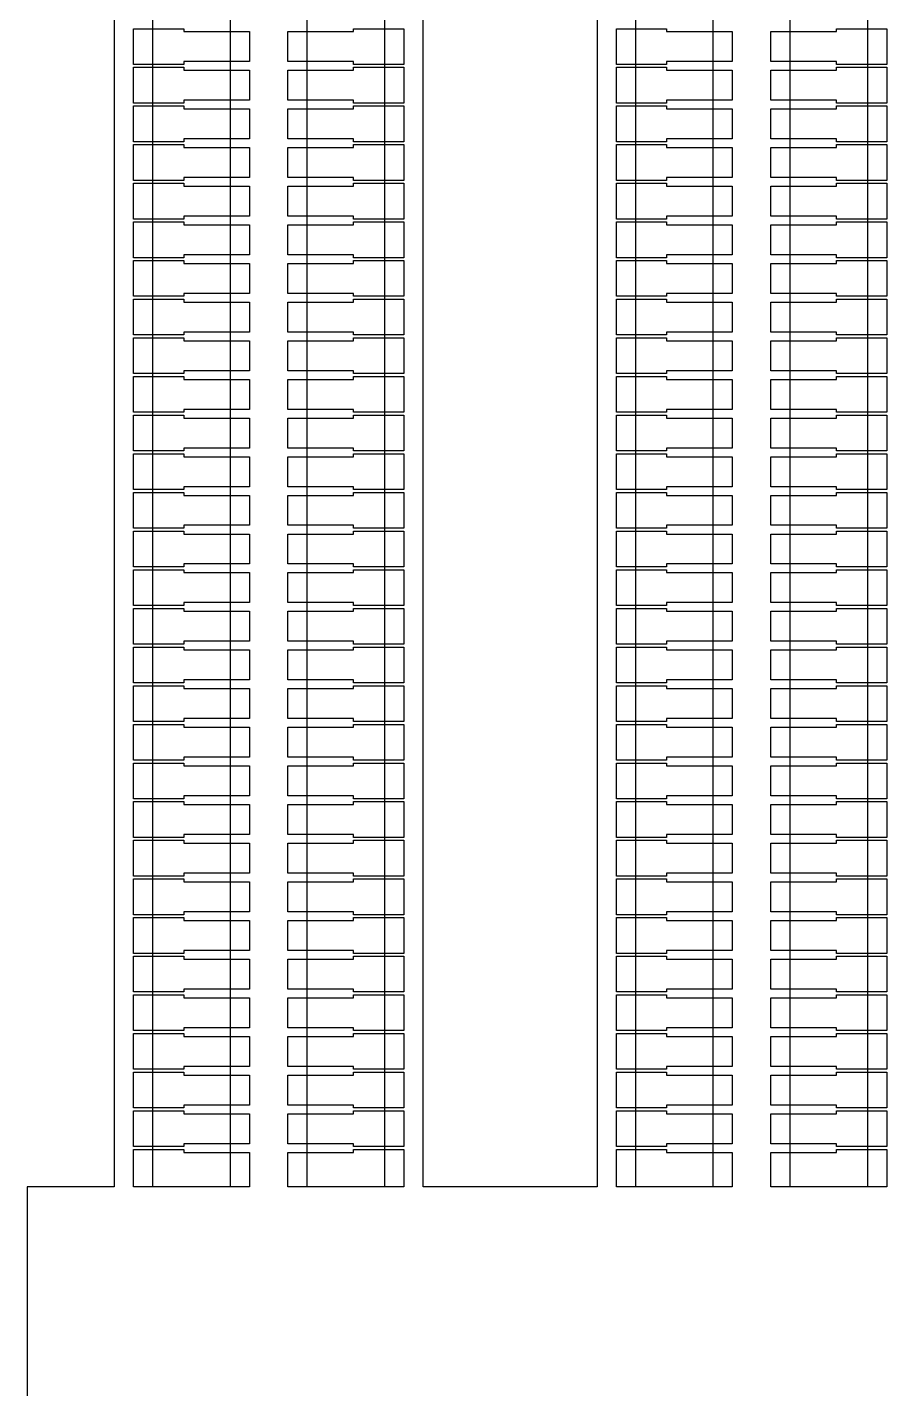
# Model space of a CAD drawing. Extents: x -38350 to 38650, y -35000 to 36000.
# Drawn here: x 3000 to 3445, y -1105 to -400 of the extents above; entities that cross this region are included whole.
import ezdxf

# ---------------------------------------------------------------- set-up
doc = ezdxf.new("R2010")
doc.units = 0
doc.header["$MEASUREMENT"] = 0
doc.layers.add('Layer1', color=10, linetype='Continuous')

msp = doc.modelspace()

# ---------------------------------------------------------------- linework, layer by layer
for p, q in [((3045, -19), (3045, -1000)), ((3205, -1000), (3205, -19)), ((3295, -19), (3295, -1000)), ((3055, -419.25), (3055, -400.75)), ((3055, -400.75), (3081, -400.75)), ((3081, -400.75), (3081, -402.25)), ((3169, -402.25), (3169, -400.75)), ((3169, -400.75), (3195, -400.75)), ((3195, -400.75), (3195, -419.25)), ((3305, -419.25), (3305, -400.75)), ((3305, -400.75), (3331, -400.75)), ((3331, -400.75), (3331, -402.25)), ((3419, -402.25), (3419, -400.75)), ((3419, -400.75), (3445, -400.75)), ((3445, -400.75), (3445, -419.25)), ((3081, -402.25), (3115, -402.25)), ((3115, -402.25), (3115, -417.75)), ((3135, -417.75), (3135, -402.25)), ((3135, -402.25), (3169, -402.25)), ((3331, -402.25), (3365, -402.25)), ((3365, -402.25), (3365, -417.75)), ((3385, -417.75), (3385, -402.25)), ((3385, -402.25), (3419, -402.25)), ((3081, -419.25), (3055, -419.25)), ((3055, -439.25), (3055, -420.75)), ((3055, -420.75), (3081, -420.75)), ((3115, -417.75), (3081, -417.75)), ((3081, -417.75), (3081, -419.25)), ((3081, -420.75), (3081, -422.25)), ((3081, -422.25), (3115, -422.25)), ((3115, -422.25), (3115, -437.75)), ((3169, -417.75), (3135, -417.75)), ((3135, -437.75), (3135, -422.25)), ((3135, -422.25), (3169, -422.25)), ((3169, -419.25), (3169, -417.75)), ((3195, -419.25), (3169, -419.25)), ((3169, -422.25), (3169, -420.75)), ((3169, -420.75), (3195, -420.75)), ((3195, -420.75), (3195, -439.25)), ((3331, -419.25), (3305, -419.25)), ((3305, -439.25), (3305, -420.75)), ((3305, -420.75), (3331, -420.75)), ((3365, -417.75), (3331, -417.75)), ((3331, -417.75), (3331, -419.25)), ((3331, -420.75), (3331, -422.25)), ((3331, -422.25), (3365, -422.25)), ((3365, -422.25), (3365, -437.75)), ((3419, -417.75), (3385, -417.75)), ((3385, -437.75), (3385, -422.25)), ((3385, -422.25), (3419, -422.25)), ((3419, -419.25), (3419, -417.75)), ((3445, -419.25), (3419, -419.25)), ((3419, -422.25), (3419, -420.75)), ((3419, -420.75), (3445, -420.75)), ((3445, -420.75), (3445, -439.25)), ((3081, -439.25), (3055, -439.25)), ((3055, -459.25), (3055, -440.75)), ((3055, -440.75), (3081, -440.75)), ((3115, -437.75), (3081, -437.75)), ((3081, -437.75), (3081, -439.25)), ((3081, -440.75), (3081, -442.25)), ((3081, -442.25), (3115, -442.25)), ((3115, -442.25), (3115, -457.75)), ((3169, -437.75), (3135, -437.75)), ((3135, -457.75), (3135, -442.25)), ((3135, -442.25), (3169, -442.25)), ((3169, -439.25), (3169, -437.75)), ((3195, -439.25), (3169, -439.25)), ((3169, -442.25), (3169, -440.75)), ((3169, -440.75), (3195, -440.75)), ((3195, -440.75), (3195, -459.25)), ((3331, -439.25), (3305, -439.25)), ((3305, -459.25), (3305, -440.75)), ((3305, -440.75), (3331, -440.75)), ((3365, -437.75), (3331, -437.75)), ((3331, -437.75), (3331, -439.25)), ((3331, -440.75), (3331, -442.25)), ((3331, -442.25), (3365, -442.25)), ((3365, -442.25), (3365, -457.75)), ((3419, -437.75), (3385, -437.75)), ((3385, -457.75), (3385, -442.25)), ((3385, -442.25), (3419, -442.25)), ((3419, -439.25), (3419, -437.75)), ((3445, -439.25), (3419, -439.25)), ((3419, -442.25), (3419, -440.75)), ((3419, -440.75), (3445, -440.75)), ((3445, -440.75), (3445, -459.25)), ((3115, -457.75), (3081, -457.75)), ((3081, -457.75), (3081, -459.25)), ((3169, -457.75), (3135, -457.75)), ((3169, -459.25), (3169, -457.75)), ((3365, -457.75), (3331, -457.75)), ((3331, -457.75), (3331, -459.25)), ((3419, -457.75), (3385, -457.75)), ((3419, -459.25), (3419, -457.75)), ((3081, -459.25), (3055, -459.25)), ((3055, -479.25), (3055, -460.75)), ((3055, -460.75), (3081, -460.75)), ((3081, -460.75), (3081, -462.25)), ((3081, -462.25), (3115, -462.25)), ((3115, -462.25), (3115, -477.75)), ((3135, -477.75), (3135, -462.25)), ((3135, -462.25), (3169, -462.25)), ((3195, -459.25), (3169, -459.25)), ((3169, -462.25), (3169, -460.75)), ((3169, -460.75), (3195, -460.75)), ((3195, -460.75), (3195, -479.25)), ((3331, -459.25), (3305, -459.25)), ((3305, -479.25), (3305, -460.75)), ((3305, -460.75), (3331, -460.75)), ((3331, -460.75), (3331, -462.25)), ((3331, -462.25), (3365, -462.25)), ((3365, -462.25), (3365, -477.75)), ((3385, -477.75), (3385, -462.25)), ((3385, -462.25), (3419, -462.25)), ((3445, -459.25), (3419, -459.25)), ((3419, -462.25), (3419, -460.75)), ((3419, -460.75), (3445, -460.75)), ((3445, -460.75), (3445, -479.25)), ((3115, -477.75), (3081, -477.75)), ((3081, -477.75), (3081, -479.25)), ((3169, -477.75), (3135, -477.75)), ((3169, -479.25), (3169, -477.75)), ((3365, -477.75), (3331, -477.75)), ((3331, -477.75), (3331, -479.25)), ((3419, -477.75), (3385, -477.75)), ((3419, -479.25), (3419, -477.75)), ((3081, -479.25), (3055, -479.25)), ((3055, -499.25), (3055, -480.75)), ((3055, -480.75), (3081, -480.75)), ((3081, -480.75), (3081, -482.25)), ((3081, -482.25), (3115, -482.25)), ((3115, -482.25), (3115, -497.75)), ((3135, -497.75), (3135, -482.25)), ((3135, -482.25), (3169, -482.25)), ((3195, -479.25), (3169, -479.25)), ((3169, -482.25), (3169, -480.75)), ((3169, -480.75), (3195, -480.75)), ((3195, -480.75), (3195, -499.25)), ((3331, -479.25), (3305, -479.25)), ((3305, -499.25), (3305, -480.75)), ((3305, -480.75), (3331, -480.75)), ((3331, -480.75), (3331, -482.25)), ((3331, -482.25), (3365, -482.25)), ((3365, -482.25), (3365, -497.75)), ((3385, -497.75), (3385, -482.25)), ((3385, -482.25), (3419, -482.25)), ((3445, -479.25), (3419, -479.25)), ((3419, -482.25), (3419, -480.75)), ((3419, -480.75), (3445, -480.75)), ((3445, -480.75), (3445, -499.25)), ((3081, -499.25), (3055, -499.25)), ((3115, -497.75), (3081, -497.75)), ((3081, -497.75), (3081, -499.25)), ((3169, -497.75), (3135, -497.75)), ((3169, -499.25), (3169, -497.75)), ((3195, -499.25), (3169, -499.25)), ((3331, -499.25), (3305, -499.25)), ((3365, -497.75), (3331, -497.75)), ((3331, -497.75), (3331, -499.25)), ((3419, -497.75), (3385, -497.75)), ((3419, -499.25), (3419, -497.75)), ((3445, -499.25), (3419, -499.25)), ((3055, -519.25), (3055, -500.75)), ((3055, -500.75), (3081, -500.75)), ((3081, -500.75), (3081, -502.25)), ((3081, -502.25), (3115, -502.25)), ((3115, -502.25), (3115, -517.75)), ((3135, -517.75), (3135, -502.25)), ((3135, -502.25), (3169, -502.25)), ((3169, -502.25), (3169, -500.75)), ((3169, -500.75), (3195, -500.75)), ((3195, -500.75), (3195, -519.25)), ((3305, -519.25), (3305, -500.75)), ((3305, -500.75), (3331, -500.75)), ((3331, -500.75), (3331, -502.25)), ((3331, -502.25), (3365, -502.25)), ((3365, -502.25), (3365, -517.75)), ((3385, -517.75), (3385, -502.25)), ((3385, -502.25), (3419, -502.25)), ((3419, -502.25), (3419, -500.75)), ((3419, -500.75), (3445, -500.75)), ((3445, -500.75), (3445, -519.25)), ((3081, -519.25), (3055, -519.25)), ((3055, -539.25), (3055, -520.75)), ((3055, -520.75), (3081, -520.75)), ((3115, -517.75), (3081, -517.75)), ((3081, -517.75), (3081, -519.25)), ((3081, -520.75), (3081, -522.25)), ((3169, -517.75), (3135, -517.75)), ((3169, -519.25), (3169, -517.75)), ((3195, -519.25), (3169, -519.25)), ((3169, -522.25), (3169, -520.75)), ((3169, -520.75), (3195, -520.75)), ((3195, -520.75), (3195, -539.25)), ((3331, -519.25), (3305, -519.25)), ((3305, -539.25), (3305, -520.75)), ((3305, -520.75), (3331, -520.75)), ((3365, -517.75), (3331, -517.75)), ((3331, -517.75), (3331, -519.25)), ((3331, -520.75), (3331, -522.25)), ((3419, -517.75), (3385, -517.75)), ((3419, -519.25), (3419, -517.75)), ((3445, -519.25), (3419, -519.25)), ((3419, -522.25), (3419, -520.75)), ((3419, -520.75), (3445, -520.75)), ((3445, -520.75), (3445, -539.25)), ((3081, -522.25), (3115, -522.25)), ((3115, -522.25), (3115, -537.75)), ((3135, -537.75), (3135, -522.25)), ((3135, -522.25), (3169, -522.25)), ((3331, -522.25), (3365, -522.25)), ((3365, -522.25), (3365, -537.75)), ((3385, -537.75), (3385, -522.25)), ((3385, -522.25), (3419, -522.25)), ((3081, -539.25), (3055, -539.25)), ((3055, -559.25), (3055, -540.75)), ((3055, -540.75), (3081, -540.75)), ((3115, -537.75), (3081, -537.75)), ((3081, -537.75), (3081, -539.25)), ((3081, -540.75), (3081, -542.25)), ((3081, -542.25), (3115, -542.25)), ((3115, -542.25), (3115, -557.75)), ((3169, -537.75), (3135, -537.75)), ((3135, -557.75), (3135, -542.25)), ((3135, -542.25), (3169, -542.25)), ((3169, -539.25), (3169, -537.75)), ((3195, -539.25), (3169, -539.25)), ((3169, -542.25), (3169, -540.75)), ((3169, -540.75), (3195, -540.75)), ((3195, -540.75), (3195, -559.25)), ((3331, -539.25), (3305, -539.25)), ((3305, -559.25), (3305, -540.75)), ((3305, -540.75), (3331, -540.75)), ((3365, -537.75), (3331, -537.75)), ((3331, -537.75), (3331, -539.25)), ((3331, -540.75), (3331, -542.25)), ((3331, -542.25), (3365, -542.25)), ((3365, -542.25), (3365, -557.75)), ((3419, -537.75), (3385, -537.75)), ((3385, -557.75), (3385, -542.25)), ((3385, -542.25), (3419, -542.25)), ((3419, -539.25), (3419, -537.75)), ((3445, -539.25), (3419, -539.25)), ((3419, -542.25), (3419, -540.75)), ((3419, -540.75), (3445, -540.75)), ((3445, -540.75), (3445, -559.25)), ((3081, -559.25), (3055, -559.25)), ((3055, -579.25), (3055, -560.75)), ((3055, -560.75), (3081, -560.75)), ((3115, -557.75), (3081, -557.75)), ((3081, -557.75), (3081, -559.25)), ((3081, -560.75), (3081, -562.25)), ((3081, -562.25), (3115, -562.25)), ((3115, -562.25), (3115, -577.75)), ((3169, -557.75), (3135, -557.75)), ((3135, -577.75), (3135, -562.25)), ((3135, -562.25), (3169, -562.25)), ((3169, -559.25), (3169, -557.75)), ((3195, -559.25), (3169, -559.25)), ((3169, -562.25), (3169, -560.75)), ((3169, -560.75), (3195, -560.75)), ((3195, -560.75), (3195, -579.25)), ((3331, -559.25), (3305, -559.25)), ((3305, -579.25), (3305, -560.75)), ((3305, -560.75), (3331, -560.75)), ((3365, -557.75), (3331, -557.75)), ((3331, -557.75), (3331, -559.25)), ((3331, -560.75), (3331, -562.25)), ((3331, -562.25), (3365, -562.25)), ((3365, -562.25), (3365, -577.75)), ((3419, -557.75), (3385, -557.75)), ((3385, -577.75), (3385, -562.25)), ((3385, -562.25), (3419, -562.25)), ((3419, -559.25), (3419, -557.75)), ((3445, -559.25), (3419, -559.25)), ((3419, -562.25), (3419, -560.75)), ((3419, -560.75), (3445, -560.75)), ((3445, -560.75), (3445, -579.25)), ((3081, -579.25), (3055, -579.25)), ((3055, -599.25), (3055, -580.75)), ((3055, -580.75), (3081, -580.75)), ((3115, -577.75), (3081, -577.75)), ((3081, -577.75), (3081, -579.25)), ((3081, -580.75), (3081, -582.25)), ((3081, -582.25), (3115, -582.25)), ((3115, -582.25), (3115, -597.75)), ((3169, -577.75), (3135, -577.75)), ((3135, -597.75), (3135, -582.25)), ((3135, -582.25), (3169, -582.25)), ((3169, -579.25), (3169, -577.75)), ((3195, -579.25), (3169, -579.25)), ((3169, -582.25), (3169, -580.75)), ((3169, -580.75), (3195, -580.75)), ((3195, -580.75), (3195, -599.25)), ((3331, -579.25), (3305, -579.25)), ((3305, -599.25), (3305, -580.75)), ((3305, -580.75), (3331, -580.75)), ((3365, -577.75), (3331, -577.75)), ((3331, -577.75), (3331, -579.25)), ((3331, -580.75), (3331, -582.25)), ((3331, -582.25), (3365, -582.25)), ((3365, -582.25), (3365, -597.75)), ((3419, -577.75), (3385, -577.75)), ((3385, -597.75), (3385, -582.25)), ((3385, -582.25), (3419, -582.25)), ((3419, -579.25), (3419, -577.75)), ((3445, -579.25), (3419, -579.25)), ((3419, -582.25), (3419, -580.75)), ((3419, -580.75), (3445, -580.75)), ((3445, -580.75), (3445, -599.25)), ((3115, -597.75), (3081, -597.75)), ((3081, -597.75), (3081, -599.25)), ((3169, -597.75), (3135, -597.75)), ((3169, -599.25), (3169, -597.75)), ((3365, -597.75), (3331, -597.75)), ((3331, -597.75), (3331, -599.25)), ((3419, -597.75), (3385, -597.75)), ((3419, -599.25), (3419, -597.75)), ((3081, -599.25), (3055, -599.25)), ((3055, -619.25), (3055, -600.75)), ((3055, -600.75), (3081, -600.75)), ((3081, -600.75), (3081, -602.25)), ((3081, -602.25), (3115, -602.25)), ((3115, -602.25), (3115, -617.75)), ((3135, -617.75), (3135, -602.25)), ((3135, -602.25), (3169, -602.25)), ((3195, -599.25), (3169, -599.25)), ((3169, -602.25), (3169, -600.75)), ((3169, -600.75), (3195, -600.75)), ((3195, -600.75), (3195, -619.25)), ((3331, -599.25), (3305, -599.25)), ((3305, -619.25), (3305, -600.75)), ((3305, -600.75), (3331, -600.75)), ((3331, -600.75), (3331, -602.25)), ((3331, -602.25), (3365, -602.25)), ((3365, -602.25), (3365, -617.75)), ((3385, -617.75), (3385, -602.25)), ((3385, -602.25), (3419, -602.25)), ((3445, -599.25), (3419, -599.25)), ((3419, -602.25), (3419, -600.75)), ((3419, -600.75), (3445, -600.75)), ((3445, -600.75), (3445, -619.25)), ((3081, -619.25), (3055, -619.25)), ((3115, -617.75), (3081, -617.75)), ((3081, -617.75), (3081, -619.25)), ((3169, -617.75), (3135, -617.75)), ((3169, -619.25), (3169, -617.75)), ((3195, -619.25), (3169, -619.25)), ((3331, -619.25), (3305, -619.25)), ((3365, -617.75), (3331, -617.75)), ((3331, -617.75), (3331, -619.25)), ((3419, -617.75), (3385, -617.75)), ((3419, -619.25), (3419, -617.75)), ((3445, -619.25), (3419, -619.25)), ((3055, -639.25), (3055, -620.75)), ((3055, -620.75), (3081, -620.75)), ((3081, -620.75), (3081, -622.25)), ((3081, -622.25), (3115, -622.25)), ((3115, -622.25), (3115, -637.75)), ((3135, -637.75), (3135, -622.25)), ((3135, -622.25), (3169, -622.25)), ((3169, -622.25), (3169, -620.75)), ((3169, -620.75), (3195, -620.75)), ((3195, -620.75), (3195, -639.25)), ((3305, -639.25), (3305, -620.75)), ((3305, -620.75), (3331, -620.75)), ((3331, -620.75), (3331, -622.25)), ((3331, -622.25), (3365, -622.25)), ((3365, -622.25), (3365, -637.75)), ((3385, -637.75), (3385, -622.25)), ((3385, -622.25), (3419, -622.25)), ((3419, -622.25), (3419, -620.75)), ((3419, -620.75), (3445, -620.75)), ((3445, -620.75), (3445, -639.25)), ((3081, -639.25), (3055, -639.25)), ((3055, -659.25), (3055, -640.75)), ((3055, -640.75), (3081, -640.75)), ((3115, -637.75), (3081, -637.75)), ((3081, -637.75), (3081, -639.25)), ((3081, -640.75), (3081, -642.25)), ((3169, -637.75), (3135, -637.75)), ((3169, -639.25), (3169, -637.75)), ((3195, -639.25), (3169, -639.25)), ((3169, -642.25), (3169, -640.75)), ((3169, -640.75), (3195, -640.75)), ((3195, -640.75), (3195, -659.25)), ((3331, -639.25), (3305, -639.25)), ((3305, -659.25), (3305, -640.75)), ((3305, -640.75), (3331, -640.75)), ((3365, -637.75), (3331, -637.75)), ((3331, -637.75), (3331, -639.25)), ((3331, -640.75), (3331, -642.25)), ((3419, -637.75), (3385, -637.75)), ((3419, -639.25), (3419, -637.75)), ((3445, -639.25), (3419, -639.25)), ((3419, -642.25), (3419, -640.75)), ((3419, -640.75), (3445, -640.75)), ((3445, -640.75), (3445, -659.25)), ((3081, -642.25), (3115, -642.25)), ((3115, -642.25), (3115, -657.75)), ((3135, -657.75), (3135, -642.25)), ((3135, -642.25), (3169, -642.25)), ((3331, -642.25), (3365, -642.25)), ((3365, -642.25), (3365, -657.75)), ((3385, -657.75), (3385, -642.25)), ((3385, -642.25), (3419, -642.25)), ((3081, -659.25), (3055, -659.25)), ((3055, -679.25), (3055, -660.75)), ((3055, -660.75), (3081, -660.75)), ((3115, -657.75), (3081, -657.75)), ((3081, -657.75), (3081, -659.25)), ((3081, -660.75), (3081, -662.25)), ((3081, -662.25), (3115, -662.25)), ((3115, -662.25), (3115, -677.75)), ((3169, -657.75), (3135, -657.75)), ((3135, -677.75), (3135, -662.25)), ((3135, -662.25), (3169, -662.25)), ((3169, -659.25), (3169, -657.75)), ((3195, -659.25), (3169, -659.25)), ((3169, -662.25), (3169, -660.75)), ((3169, -660.75), (3195, -660.75)), ((3195, -660.75), (3195, -679.25)), ((3331, -659.25), (3305, -659.25)), ((3305, -679.25), (3305, -660.75)), ((3305, -660.75), (3331, -660.75)), ((3365, -657.75), (3331, -657.75)), ((3331, -657.75), (3331, -659.25)), ((3331, -660.75), (3331, -662.25)), ((3331, -662.25), (3365, -662.25)), ((3365, -662.25), (3365, -677.75)), ((3419, -657.75), (3385, -657.75)), ((3385, -677.75), (3385, -662.25)), ((3385, -662.25), (3419, -662.25)), ((3419, -659.25), (3419, -657.75)), ((3445, -659.25), (3419, -659.25)), ((3419, -662.25), (3419, -660.75)), ((3419, -660.75), (3445, -660.75)), ((3445, -660.75), (3445, -679.25)), ((3081, -679.25), (3055, -679.25)), ((3055, -699.25), (3055, -680.75)), ((3055, -680.75), (3081, -680.75)), ((3115, -677.75), (3081, -677.75)), ((3081, -677.75), (3081, -679.25)), ((3081, -680.75), (3081, -682.25)), ((3081, -682.25), (3115, -682.25)), ((3115, -682.25), (3115, -697.75)), ((3169, -677.75), (3135, -677.75)), ((3135, -697.75), (3135, -682.25)), ((3135, -682.25), (3169, -682.25)), ((3169, -679.25), (3169, -677.75)), ((3195, -679.25), (3169, -679.25)), ((3169, -682.25), (3169, -680.75)), ((3169, -680.75), (3195, -680.75)), ((3195, -680.75), (3195, -699.25)), ((3331, -679.25), (3305, -679.25)), ((3305, -699.25), (3305, -680.75)), ((3305, -680.75), (3331, -680.75)), ((3365, -677.75), (3331, -677.75)), ((3331, -677.75), (3331, -679.25)), ((3331, -680.75), (3331, -682.25)), ((3331, -682.25), (3365, -682.25)), ((3365, -682.25), (3365, -697.75)), ((3419, -677.75), (3385, -677.75)), ((3385, -697.75), (3385, -682.25)), ((3385, -682.25), (3419, -682.25)), ((3419, -679.25), (3419, -677.75)), ((3445, -679.25), (3419, -679.25)), ((3419, -682.25), (3419, -680.75)), ((3419, -680.75), (3445, -680.75)), ((3445, -680.75), (3445, -699.25)), ((3081, -699.25), (3055, -699.25)), ((3055, -719.25), (3055, -700.75)), ((3055, -700.75), (3081, -700.75)), ((3115, -697.75), (3081, -697.75)), ((3081, -697.75), (3081, -699.25)), ((3081, -700.75), (3081, -702.25)), ((3081, -702.25), (3115, -702.25)), ((3115, -702.25), (3115, -717.75)), ((3169, -697.75), (3135, -697.75)), ((3135, -717.75), (3135, -702.25)), ((3135, -702.25), (3169, -702.25)), ((3169, -699.25), (3169, -697.75)), ((3195, -699.25), (3169, -699.25)), ((3169, -702.25), (3169, -700.75)), ((3169, -700.75), (3195, -700.75)), ((3195, -700.75), (3195, -719.25)), ((3331, -699.25), (3305, -699.25)), ((3305, -719.25), (3305, -700.75)), ((3305, -700.75), (3331, -700.75)), ((3365, -697.75), (3331, -697.75)), ((3331, -697.75), (3331, -699.25)), ((3331, -700.75), (3331, -702.25)), ((3331, -702.25), (3365, -702.25)), ((3365, -702.25), (3365, -717.75)), ((3419, -697.75), (3385, -697.75)), ((3385, -717.75), (3385, -702.25)), ((3385, -702.25), (3419, -702.25)), ((3419, -699.25), (3419, -697.75)), ((3445, -699.25), (3419, -699.25)), ((3419, -702.25), (3419, -700.75)), ((3419, -700.75), (3445, -700.75)), ((3445, -700.75), (3445, -719.25)), ((3115, -717.75), (3081, -717.75)), ((3081, -717.75), (3081, -719.25)), ((3169, -717.75), (3135, -717.75)), ((3169, -719.25), (3169, -717.75)), ((3365, -717.75), (3331, -717.75)), ((3331, -717.75), (3331, -719.25)), ((3419, -717.75), (3385, -717.75)), ((3419, -719.25), (3419, -717.75)), ((3081, -719.25), (3055, -719.25)), ((3055, -739.25), (3055, -720.75)), ((3055, -720.75), (3081, -720.75)), ((3081, -720.75), (3081, -722.25)), ((3081, -722.25), (3115, -722.25)), ((3115, -722.25), (3115, -737.75)), ((3135, -737.75), (3135, -722.25)), ((3135, -722.25), (3169, -722.25)), ((3195, -719.25), (3169, -719.25)), ((3169, -722.25), (3169, -720.75)), ((3169, -720.75), (3195, -720.75)), ((3195, -720.75), (3195, -739.25)), ((3331, -719.25), (3305, -719.25)), ((3305, -739.25), (3305, -720.75)), ((3305, -720.75), (3331, -720.75)), ((3331, -720.75), (3331, -722.25)), ((3331, -722.25), (3365, -722.25)), ((3365, -722.25), (3365, -737.75)), ((3385, -737.75), (3385, -722.25)), ((3385, -722.25), (3419, -722.25)), ((3445, -719.25), (3419, -719.25)), ((3419, -722.25), (3419, -720.75)), ((3419, -720.75), (3445, -720.75)), ((3445, -720.75), (3445, -739.25)), ((3081, -739.25), (3055, -739.25)), ((3115, -737.75), (3081, -737.75)), ((3081, -737.75), (3081, -739.25)), ((3169, -737.75), (3135, -737.75)), ((3169, -739.25), (3169, -737.75)), ((3195, -739.25), (3169, -739.25)), ((3331, -739.25), (3305, -739.25)), ((3365, -737.75), (3331, -737.75)), ((3331, -737.75), (3331, -739.25)), ((3419, -737.75), (3385, -737.75)), ((3419, -739.25), (3419, -737.75)), ((3445, -739.25), (3419, -739.25)), ((3055, -759.25), (3055, -740.75)), ((3055, -740.75), (3081, -740.75)), ((3081, -740.75), (3081, -742.25)), ((3081, -742.25), (3115, -742.25)), ((3115, -742.25), (3115, -757.75)), ((3135, -757.75), (3135, -742.25)), ((3135, -742.25), (3169, -742.25)), ((3169, -742.25), (3169, -740.75)), ((3169, -740.75), (3195, -740.75)), ((3195, -740.75), (3195, -759.25)), ((3305, -759.25), (3305, -740.75)), ((3305, -740.75), (3331, -740.75)), ((3331, -740.75), (3331, -742.25)), ((3331, -742.25), (3365, -742.25)), ((3365, -742.25), (3365, -757.75)), ((3385, -757.75), (3385, -742.25)), ((3385, -742.25), (3419, -742.25)), ((3419, -742.25), (3419, -740.75)), ((3419, -740.75), (3445, -740.75)), ((3445, -740.75), (3445, -759.25)), ((3081, -759.25), (3055, -759.25)), ((3055, -779.25), (3055, -760.75)), ((3055, -760.75), (3081, -760.75)), ((3115, -757.75), (3081, -757.75)), ((3081, -757.75), (3081, -759.25)), ((3081, -760.75), (3081, -762.25)), ((3169, -757.75), (3135, -757.75)), ((3169, -759.25), (3169, -757.75)), ((3195, -759.25), (3169, -759.25)), ((3169, -762.25), (3169, -760.75)), ((3169, -760.75), (3195, -760.75)), ((3195, -760.75), (3195, -779.25)), ((3331, -759.25), (3305, -759.25)), ((3305, -779.25), (3305, -760.75)), ((3305, -760.75), (3331, -760.75)), ((3365, -757.75), (3331, -757.75)), ((3331, -757.75), (3331, -759.25)), ((3331, -760.75), (3331, -762.25)), ((3419, -757.75), (3385, -757.75)), ((3419, -759.25), (3419, -757.75)), ((3445, -759.25), (3419, -759.25)), ((3419, -762.25), (3419, -760.75)), ((3419, -760.75), (3445, -760.75)), ((3445, -760.75), (3445, -779.25)), ((3081, -762.25), (3115, -762.25)), ((3115, -762.25), (3115, -777.75)), ((3135, -777.75), (3135, -762.25)), ((3135, -762.25), (3169, -762.25)), ((3331, -762.25), (3365, -762.25)), ((3365, -762.25), (3365, -777.75)), ((3385, -777.75), (3385, -762.25)), ((3385, -762.25), (3419, -762.25)), ((3081, -779.25), (3055, -779.25)), ((3055, -799.25), (3055, -780.75)), ((3055, -780.75), (3081, -780.75)), ((3115, -777.75), (3081, -777.75)), ((3081, -777.75), (3081, -779.25)), ((3081, -780.75), (3081, -782.25)), ((3169, -777.75), (3135, -777.75)), ((3169, -779.25), (3169, -777.75)), ((3195, -779.25), (3169, -779.25)), ((3169, -782.25), (3169, -780.75)), ((3169, -780.75), (3195, -780.75)), ((3195, -780.75), (3195, -799.25)), ((3331, -779.25), (3305, -779.25)), ((3305, -799.25), (3305, -780.75)), ((3305, -780.75), (3331, -780.75)), ((3365, -777.75), (3331, -777.75)), ((3331, -777.75), (3331, -779.25)), ((3331, -780.75), (3331, -782.25)), ((3419, -777.75), (3385, -777.75)), ((3419, -779.25), (3419, -777.75)), ((3445, -779.25), (3419, -779.25)), ((3419, -782.25), (3419, -780.75)), ((3419, -780.75), (3445, -780.75)), ((3445, -780.75), (3445, -799.25)), ((3081, -782.25), (3115, -782.25)), ((3115, -782.25), (3115, -797.75)), ((3135, -797.75), (3135, -782.25)), ((3135, -782.25), (3169, -782.25)), ((3331, -782.25), (3365, -782.25)), ((3365, -782.25), (3365, -797.75)), ((3385, -797.75), (3385, -782.25)), ((3385, -782.25), (3419, -782.25)), ((3081, -799.25), (3055, -799.25)), ((3055, -819.25), (3055, -800.75)), ((3055, -800.75), (3081, -800.75)), ((3115, -797.75), (3081, -797.75)), ((3081, -797.75), (3081, -799.25)), ((3081, -800.75), (3081, -802.25)), ((3081, -802.25), (3115, -802.25)), ((3115, -802.25), (3115, -817.75)), ((3169, -797.75), (3135, -797.75)), ((3135, -817.75), (3135, -802.25)), ((3135, -802.25), (3169, -802.25)), ((3169, -799.25), (3169, -797.75)), ((3195, -799.25), (3169, -799.25)), ((3169, -802.25), (3169, -800.75)), ((3169, -800.75), (3195, -800.75)), ((3195, -800.75), (3195, -819.25)), ((3331, -799.25), (3305, -799.25)), ((3305, -819.25), (3305, -800.75)), ((3305, -800.75), (3331, -800.75)), ((3365, -797.75), (3331, -797.75)), ((3331, -797.75), (3331, -799.25)), ((3331, -800.75), (3331, -802.25)), ((3331, -802.25), (3365, -802.25)), ((3365, -802.25), (3365, -817.75)), ((3419, -797.75), (3385, -797.75)), ((3385, -817.75), (3385, -802.25)), ((3385, -802.25), (3419, -802.25)), ((3419, -799.25), (3419, -797.75)), ((3445, -799.25), (3419, -799.25)), ((3419, -802.25), (3419, -800.75)), ((3419, -800.75), (3445, -800.75)), ((3445, -800.75), (3445, -819.25)), ((3081, -819.25), (3055, -819.25)), ((3055, -839.25), (3055, -820.75)), ((3055, -820.75), (3081, -820.75)), ((3115, -817.75), (3081, -817.75)), ((3081, -817.75), (3081, -819.25)), ((3081, -820.75), (3081, -822.25)), ((3081, -822.25), (3115, -822.25)), ((3115, -822.25), (3115, -837.75)), ((3169, -817.75), (3135, -817.75)), ((3135, -837.75), (3135, -822.25)), ((3135, -822.25), (3169, -822.25)), ((3169, -819.25), (3169, -817.75)), ((3195, -819.25), (3169, -819.25)), ((3169, -822.25), (3169, -820.75)), ((3169, -820.75), (3195, -820.75)), ((3195, -820.75), (3195, -839.25)), ((3331, -819.25), (3305, -819.25)), ((3305, -839.25), (3305, -820.75)), ((3305, -820.75), (3331, -820.75)), ((3365, -817.75), (3331, -817.75)), ((3331, -817.75), (3331, -819.25)), ((3331, -820.75), (3331, -822.25)), ((3331, -822.25), (3365, -822.25)), ((3365, -822.25), (3365, -837.75)), ((3419, -817.75), (3385, -817.75)), ((3385, -837.75), (3385, -822.25)), ((3385, -822.25), (3419, -822.25)), ((3419, -819.25), (3419, -817.75)), ((3445, -819.25), (3419, -819.25)), ((3419, -822.25), (3419, -820.75)), ((3419, -820.75), (3445, -820.75)), ((3445, -820.75), (3445, -839.25)), ((3115, -837.75), (3081, -837.75)), ((3081, -837.75), (3081, -839.25)), ((3169, -837.75), (3135, -837.75)), ((3169, -839.25), (3169, -837.75)), ((3365, -837.75), (3331, -837.75)), ((3331, -837.75), (3331, -839.25)), ((3419, -837.75), (3385, -837.75)), ((3419, -839.25), (3419, -837.75)), ((3081, -839.25), (3055, -839.25)), ((3055, -859.25), (3055, -840.75)), ((3055, -840.75), (3081, -840.75)), ((3081, -840.75), (3081, -842.25)), ((3081, -842.25), (3115, -842.25)), ((3115, -842.25), (3115, -857.75)), ((3135, -857.75), (3135, -842.25)), ((3135, -842.25), (3169, -842.25)), ((3195, -839.25), (3169, -839.25)), ((3169, -842.25), (3169, -840.75)), ((3169, -840.75), (3195, -840.75)), ((3195, -840.75), (3195, -859.25)), ((3331, -839.25), (3305, -839.25)), ((3305, -859.25), (3305, -840.75)), ((3305, -840.75), (3331, -840.75)), ((3331, -840.75), (3331, -842.25)), ((3331, -842.25), (3365, -842.25)), ((3365, -842.25), (3365, -857.75)), ((3385, -857.75), (3385, -842.25)), ((3385, -842.25), (3419, -842.25)), ((3445, -839.25), (3419, -839.25)), ((3419, -842.25), (3419, -840.75)), ((3419, -840.75), (3445, -840.75)), ((3445, -840.75), (3445, -859.25)), ((3081, -859.25), (3055, -859.25)), ((3115, -857.75), (3081, -857.75)), ((3081, -857.75), (3081, -859.25)), ((3169, -857.75), (3135, -857.75)), ((3169, -859.25), (3169, -857.75)), ((3195, -859.25), (3169, -859.25)), ((3331, -859.25), (3305, -859.25)), ((3365, -857.75), (3331, -857.75)), ((3331, -857.75), (3331, -859.25)), ((3419, -857.75), (3385, -857.75)), ((3419, -859.25), (3419, -857.75)), ((3445, -859.25), (3419, -859.25)), ((3055, -879.25), (3055, -860.75)), ((3055, -860.75), (3081, -860.75)), ((3081, -860.75), (3081, -862.25)), ((3081, -862.25), (3115, -862.25)), ((3115, -862.25), (3115, -877.75)), ((3135, -877.75), (3135, -862.25)), ((3135, -862.25), (3169, -862.25)), ((3169, -862.25), (3169, -860.75)), ((3169, -860.75), (3195, -860.75)), ((3195, -860.75), (3195, -879.25)), ((3305, -879.25), (3305, -860.75)), ((3305, -860.75), (3331, -860.75)), ((3331, -860.75), (3331, -862.25)), ((3331, -862.25), (3365, -862.25)), ((3365, -862.25), (3365, -877.75)), ((3385, -877.75), (3385, -862.25)), ((3385, -862.25), (3419, -862.25)), ((3419, -862.25), (3419, -860.75)), ((3419, -860.75), (3445, -860.75)), ((3445, -860.75), (3445, -879.25)), ((3081, -879.25), (3055, -879.25)), ((3115, -877.75), (3081, -877.75)), ((3081, -877.75), (3081, -879.25)), ((3169, -877.75), (3135, -877.75)), ((3169, -879.25), (3169, -877.75)), ((3195, -879.25), (3169, -879.25)), ((3331, -879.25), (3305, -879.25)), ((3365, -877.75), (3331, -877.75)), ((3331, -877.75), (3331, -879.25)), ((3419, -877.75), (3385, -877.75)), ((3419, -879.25), (3419, -877.75)), ((3445, -879.25), (3419, -879.25)), ((3055, -899.25), (3055, -880.75)), ((3055, -880.75), (3081, -880.75)), ((3081, -880.75), (3081, -882.25)), ((3081, -882.25), (3115, -882.25)), ((3115, -882.25), (3115, -897.75)), ((3135, -897.75), (3135, -882.25)), ((3135, -882.25), (3169, -882.25)), ((3169, -882.25), (3169, -880.75)), ((3169, -880.75), (3195, -880.75)), ((3195, -880.75), (3195, -899.25)), ((3305, -899.25), (3305, -880.75)), ((3305, -880.75), (3331, -880.75)), ((3331, -880.75), (3331, -882.25)), ((3331, -882.25), (3365, -882.25)), ((3365, -882.25), (3365, -897.75)), ((3385, -897.75), (3385, -882.25)), ((3385, -882.25), (3419, -882.25)), ((3419, -882.25), (3419, -880.75)), ((3419, -880.75), (3445, -880.75)), ((3445, -880.75), (3445, -899.25)), ((3081, -899.25), (3055, -899.25)), ((3055, -919.25), (3055, -900.75)), ((3055, -900.75), (3081, -900.75)), ((3115, -897.75), (3081, -897.75)), ((3081, -897.75), (3081, -899.25)), ((3081, -900.75), (3081, -902.25)), ((3169, -897.75), (3135, -897.75)), ((3169, -899.25), (3169, -897.75)), ((3195, -899.25), (3169, -899.25)), ((3169, -902.25), (3169, -900.75)), ((3169, -900.75), (3195, -900.75)), ((3195, -900.75), (3195, -919.25)), ((3331, -899.25), (3305, -899.25)), ((3305, -919.25), (3305, -900.75)), ((3305, -900.75), (3331, -900.75)), ((3365, -897.75), (3331, -897.75)), ((3331, -897.75), (3331, -899.25)), ((3331, -900.75), (3331, -902.25)), ((3419, -897.75), (3385, -897.75)), ((3419, -899.25), (3419, -897.75)), ((3445, -899.25), (3419, -899.25)), ((3419, -902.25), (3419, -900.75)), ((3419, -900.75), (3445, -900.75)), ((3445, -900.75), (3445, -919.25)), ((3081, -902.25), (3115, -902.25)), ((3115, -902.25), (3115, -917.75)), ((3135, -917.75), (3135, -902.25)), ((3135, -902.25), (3169, -902.25)), ((3331, -902.25), (3365, -902.25)), ((3365, -902.25), (3365, -917.75)), ((3385, -917.75), (3385, -902.25)), ((3385, -902.25), (3419, -902.25)), ((3081, -919.25), (3055, -919.25)), ((3055, -939.25), (3055, -920.75)), ((3055, -920.75), (3081, -920.75)), ((3115, -917.75), (3081, -917.75)), ((3081, -917.75), (3081, -919.25)), ((3081, -920.75), (3081, -922.25)), ((3081, -922.25), (3115, -922.25)), ((3115, -922.25), (3115, -937.75)), ((3169, -917.75), (3135, -917.75)), ((3135, -937.75), (3135, -922.25)), ((3135, -922.25), (3169, -922.25)), ((3169, -919.25), (3169, -917.75)), ((3195, -919.25), (3169, -919.25)), ((3169, -922.25), (3169, -920.75)), ((3169, -920.75), (3195, -920.75)), ((3195, -920.75), (3195, -939.25)), ((3331, -919.25), (3305, -919.25)), ((3305, -939.25), (3305, -920.75)), ((3305, -920.75), (3331, -920.75)), ((3365, -917.75), (3331, -917.75)), ((3331, -917.75), (3331, -919.25)), ((3331, -920.75), (3331, -922.25)), ((3331, -922.25), (3365, -922.25)), ((3365, -922.25), (3365, -937.75)), ((3419, -917.75), (3385, -917.75)), ((3385, -937.75), (3385, -922.25)), ((3385, -922.25), (3419, -922.25)), ((3419, -919.25), (3419, -917.75)), ((3445, -919.25), (3419, -919.25)), ((3419, -922.25), (3419, -920.75)), ((3419, -920.75), (3445, -920.75)), ((3445, -920.75), (3445, -939.25)), ((3081, -939.25), (3055, -939.25)), ((3055, -959.25), (3055, -940.75)), ((3055, -940.75), (3081, -940.75)), ((3115, -937.75), (3081, -937.75)), ((3081, -937.75), (3081, -939.25)), ((3081, -940.75), (3081, -942.25)), ((3081, -942.25), (3115, -942.25)), ((3115, -942.25), (3115, -957.75)), ((3169, -937.75), (3135, -937.75)), ((3135, -957.75), (3135, -942.25)), ((3135, -942.25), (3169, -942.25)), ((3169, -939.25), (3169, -937.75)), ((3195, -939.25), (3169, -939.25)), ((3169, -942.25), (3169, -940.75)), ((3169, -940.75), (3195, -940.75)), ((3195, -940.75), (3195, -959.25)), ((3331, -939.25), (3305, -939.25)), ((3305, -959.25), (3305, -940.75)), ((3305, -940.75), (3331, -940.75)), ((3365, -937.75), (3331, -937.75)), ((3331, -937.75), (3331, -939.25)), ((3331, -940.75), (3331, -942.25)), ((3331, -942.25), (3365, -942.25)), ((3365, -942.25), (3365, -957.75)), ((3419, -937.75), (3385, -937.75)), ((3385, -957.75), (3385, -942.25)), ((3385, -942.25), (3419, -942.25)), ((3419, -939.25), (3419, -937.75)), ((3445, -939.25), (3419, -939.25)), ((3419, -942.25), (3419, -940.75)), ((3419, -940.75), (3445, -940.75)), ((3445, -940.75), (3445, -959.25)), ((3115, -957.75), (3081, -957.75)), ((3081, -957.75), (3081, -959.25)), ((3169, -957.75), (3135, -957.75)), ((3169, -959.25), (3169, -957.75)), ((3365, -957.75), (3331, -957.75)), ((3331, -957.75), (3331, -959.25)), ((3419, -957.75), (3385, -957.75)), ((3419, -959.25), (3419, -957.75)), ((3081, -959.25), (3055, -959.25)), ((3055, -979.25), (3055, -960.75)), ((3055, -960.75), (3081, -960.75)), ((3081, -960.75), (3081, -962.25)), ((3081, -962.25), (3115, -962.25)), ((3115, -962.25), (3115, -977.75)), ((3135, -977.75), (3135, -962.25)), ((3135, -962.25), (3169, -962.25)), ((3195, -959.25), (3169, -959.25)), ((3169, -962.25), (3169, -960.75)), ((3169, -960.75), (3195, -960.75)), ((3195, -960.75), (3195, -979.25)), ((3331, -959.25), (3305, -959.25)), ((3305, -979.25), (3305, -960.75)), ((3305, -960.75), (3331, -960.75)), ((3331, -960.75), (3331, -962.25)), ((3331, -962.25), (3365, -962.25)), ((3365, -962.25), (3365, -977.75)), ((3385, -977.75), (3385, -962.25)), ((3385, -962.25), (3419, -962.25)), ((3445, -959.25), (3419, -959.25)), ((3419, -962.25), (3419, -960.75)), ((3419, -960.75), (3445, -960.75)), ((3445, -960.75), (3445, -979.25)), ((3081, -979.25), (3055, -979.25)), ((3115, -977.75), (3081, -977.75)), ((3081, -977.75), (3081, -979.25)), ((3169, -977.75), (3135, -977.75)), ((3169, -979.25), (3169, -977.75)), ((3195, -979.25), (3169, -979.25)), ((3331, -979.25), (3305, -979.25)), ((3365, -977.75), (3331, -977.75)), ((3331, -977.75), (3331, -979.25)), ((3419, -977.75), (3385, -977.75)), ((3419, -979.25), (3419, -977.75)), ((3445, -979.25), (3419, -979.25)), ((3055, -1000), (3055, -980.75)), ((3055, -980.75), (3081, -980.75)), ((3081, -980.75), (3081, -982.25)), ((3081, -982.25), (3115, -982.25)), ((3115, -982.25), (3115, -1000)), ((3135, -1000), (3135, -982.25)), ((3135, -982.25), (3169, -982.25)), ((3169, -982.25), (3169, -980.75)), ((3169, -980.75), (3195, -980.75)), ((3195, -980.75), (3195, -1000)), ((3305, -1000), (3305, -980.75)), ((3305, -980.75), (3331, -980.75)), ((3331, -980.75), (3331, -982.25)), ((3331, -982.25), (3365, -982.25)), ((3365, -982.25), (3365, -1000)), ((3385, -1000), (3385, -982.25)), ((3385, -982.25), (3419, -982.25)), ((3419, -982.25), (3419, -980.75)), ((3419, -980.75), (3445, -980.75)), ((3445, -980.75), (3445, -1000)), ((3045, -1000), (3000, -1000)), ((3000, -1000), (3000, -5500)), ((3115, -1000), (3055, -1000)), ((3195, -1000), (3135, -1000)), ((3295, -1000), (3205, -1000)), ((3365, -1000), (3305, -1000)), ((3445, -1000), (3385, -1000))]:
    msp.add_line(p, q)
at = {"layer": 'Layer1'}
for p, q in [((3105, 0), (3105, -1000)), ((3145, -1000), (3145, 0)), ((3355, 0), (3355, -1000)), ((3395, -1000), (3395, 0)), ((3045, -19), (3045, -1000)), ((3065, -1000), (3065, -19)), ((3185, -19), (3185, -1000)), ((3205, -1000), (3205, -19)), ((3295, -19), (3295, -1000)), ((3315, -1000), (3315, -19)), ((3435, -19), (3435, -1000)), ((3045, -1000), (3000, -1000)), ((3000, -1000), (3000, -5500)), ((3105, -1000), (3065, -1000)), ((3185, -1000), (3145, -1000)), ((3295, -1000), (3205, -1000)), ((3355, -1000), (3315, -1000)), ((3435, -1000), (3395, -1000))]:
    msp.add_line(p, q, dxfattribs=at)

doc.saveas('drawing.dxf')
